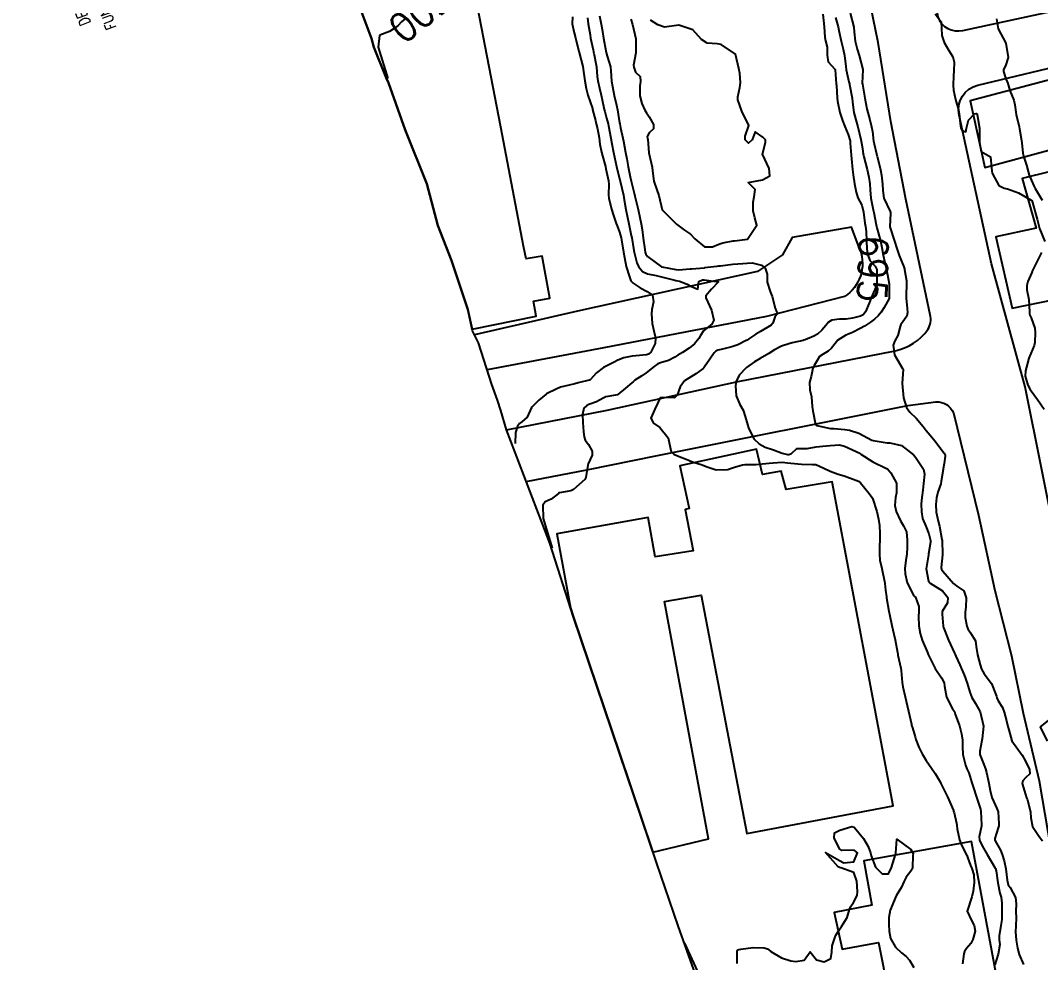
# Model space of a CAD drawing. Header units: metres. Extents: x 292545 to 299085, y 7450245 to 7463078.
# Drawn here: x 296749.7 to 296893, y 7453519.8 to 7453652.1 of the extents above; entities that cross this region are included whole.
import ezdxf
from ezdxf.enums import TextEntityAlignment as Align

# ---------------------------------------------------------------- set-up
doc = ezdxf.new("R2010")
doc.units = ezdxf.units.M
for name, color, linetype in [('Area', 45, 'Continuous'), ('Cotas', 45, 'Continuous'), ('Curvas de Nivel 1m', 11, 'Continuous'), ('Curvas de Nivel 5m', 15, 'Continuous'), ('Edificações', 30, 'Continuous'), ('TEXTO', 45, 'Continuous'), ('Vias Primárias', 230, 'Continuous')]:
    doc.layers.add(name, color=color, linetype=linetype)
doc.styles.add('ROMANS', font='romans', dxfattribs={"height": 0.2})
doc.styles.add('Style-STANDARD', font='STANDARD.shx')

msp = doc.modelspace()

# ---------------------------------------------------------------- linework, layer by layer
at = {"layer": 'Area'}
msp.add_polyline3d([(296844.53, 7453518.09, 697.97), (296842.1, 7453524.91, 698.44), (296839.04, 7453533.83, 697.88), (296833.84, 7453549.17, 704.72), (296827.39, 7453568.28, 706.49), (296824.05, 7453578.7, 697.97), (296817.97, 7453594.62, 698.92), (296817.17, 7453597.34, 711.93), (296816.7, 7453598.75, 712.78), (296815.92, 7453600.95, 709.12), (296814.01, 7453606.82, 699.88), (296813.17, 7453608.51, 707.84), (296812.53, 7453611.52, 707.84), (296810.24, 7453618.38, 717.33), (296808.33, 7453623.31, 718.5), (296806.77, 7453629.17, 718.47), (296803.74, 7453636.74, 708.06), (296801.4, 7453643.37, 708.03), (296801.05, 7453644.04, 708.06), (296799.31, 7453648.37, 707.88), (296799, 7453649.59, 707.86), (296797.58, 7453653.35, 707.66)], dxfattribs=at)
at = {"layer": 'Curvas de Nivel 1m', "flags": 128}
for points, elevation in [([(296866.27, 7453653.13), (296866.77, 7453651.19), (296866.84, 7453650.52), (296866.95, 7453649.19), (296867.25, 7453648.08), (296867.54, 7453647.19), (296868.04, 7453645.24), (296868.05, 7453645.18), (296867.96, 7453643.31), (296867.97, 7453643.18), (296868.07, 7453642.61), (296868.32, 7453641.18), (296868.58, 7453639.72), (296868.72, 7453639.17), (296869.01, 7453638.15), (296869.27, 7453637.16), (296869.38, 7453636.54), (296869.55, 7453635.16), (296869.62, 7453634.79), (296869.97, 7453633.38), (296870.03, 7453633.15), (296870.05, 7453633.06), (296870.53, 7453631.14), (296870.68, 7453630.39), (296870.81, 7453629.14), (296870.83, 7453628.22), (296871, 7453627.14), (296871.86, 7453625.26), (296871.93, 7453625.13), (296871.94, 7453625.05), (296871.84, 7453623.13), (296872.5, 7453621.12), (296872.84, 7453620.08), (296873.16, 7453619.12), (296873.78, 7453617.5), (296873.88, 7453617.22), (296873.91, 7453617.11), (296874.17, 7453615.52), (296874.19, 7453615.1), (296874.12, 7453613.5), (296874.12, 7453613.1), (296874.26, 7453611.65), (296874.33, 7453611.1), (296874.22, 7453610.58), (296873.68, 7453609.8), (296873.4, 7453609.39), (296873.3, 7453609.11), (296872.94, 7453607.84), (296872.54, 7453607.12), (296872.29, 7453606.48), (296872.5, 7453605.12), (296873.6, 7453603.24), (296873.67, 7453603.17), (296873.7, 7453603.11), (296873.58, 7453601.11), (296873.77, 7453599.11), (296874.16, 7453597.72), (296874.64, 7453597.09), (296875.52, 7453596.25), (296876.5, 7453595.07), (296876.94, 7453594.51), (296877.49, 7453593.87), (296878.17, 7453593.05), (296879.47, 7453591.32), (296879.58, 7453591.15), (296879.61, 7453591.04), (296879.61, 7453590.89), (296879.45, 7453589.87), (296879.35, 7453589.13), (296879.33, 7453589.04), (296879.06, 7453587.4), (296878.98, 7453587.04), (296878.6, 7453585.85), (296878.4, 7453585.05), (296878.3, 7453584.13), (296878.35, 7453583.05), (296878.62, 7453581.77), (296878.82, 7453581.05), (296879.15, 7453579.2), (296879.17, 7453579.04), (296879.24, 7453577.1), (296879.24, 7453577.04), (296879.07, 7453575.24), (296879.1, 7453575.04), (296879.27, 7453574.77), (296880.79, 7453573.02), (296881.24, 7453572.66), (296882.21, 7453571.98), (296882.54, 7453571), (296882.53, 7453569.68), (296882.42, 7453569), (296882.41, 7453568.22), (296882.66, 7453567), (296882.8, 7453566.63), (296883.16, 7453566.06), (296883.88, 7453564.98), (296883.98, 7453564.14), (296884.16, 7453562.98), (296884.51, 7453561.58), (296884.71, 7453560.97), (296885.1, 7453560.34), (296886.11, 7453558.96), (296886.81, 7453557.19), (296886.88, 7453556.95), (296887.05, 7453556.53), (296887.69, 7453555.59), (296887.9, 7453554.94), (296888.21, 7453553.73), (296888.44, 7453552.93), (296888.54, 7453552.47), (296888.98, 7453550.92), (296890.42, 7453548.91), (296890.95, 7453547.96), (296891.44, 7453546.89), (296891.53, 7453546.29), (296890.92, 7453545.72), (296890.53, 7453545.29), (296890.45, 7453544.9), (296890.89, 7453543.38), (296891.06, 7453542.9), (296891.17, 7453542.61), (296891.61, 7453540.89), (296891.64, 7453540.1), (296891.9, 7453538.89), (296892.82, 7453537.49), (296893.27, 7453536.87)], 694), ([(296878.19, 7453653.06), (296879.06, 7453651.93), (296879.08, 7453651.05), (296879.13, 7453650.01), (296879.45, 7453649.04), (296880.14, 7453647.91), (296880.69, 7453647.02), (296880.87, 7453646.27), (296880.83, 7453645.02), (296880.8, 7453644.32), (296880.75, 7453643.02), (296880.79, 7453642.31), (296881.08, 7453641.02), (296881.48, 7453639.58), (296881.58, 7453639.01), (296881.75, 7453637.27), (296881.81, 7453637.01), (296882, 7453636.67), (296882.51, 7453636.49), (296882.6, 7453637), (296882.91, 7453638.11), (296883.74, 7453638.99), (296883.96, 7453639.07), (296884.03, 7453639.04), (296884.07, 7453639.02), (296884.09, 7453638.99), (296884.13, 7453638.89), (296884.43, 7453636.98), (296884.44, 7453635.44), (296884.43, 7453634.98), (296884.68, 7453633.69), (296885.96, 7453632.96), (296886.15, 7453630.96), (296886.21, 7453630.68), (296887.15, 7453628.95), (296887.91, 7453628.57), (296888.38, 7453628.46), (296889.9, 7453627.91), (296891.7, 7453626.89), (296891.8, 7453626.81), (296891.88, 7453626.55), (296892.37, 7453624.88), (296892.53, 7453624.21), (296892.87, 7453622.88), (296893.63, 7453621.06)], 693), ([(296827.22, 7453652.63), (296827.21, 7453651.66), (296827.45, 7453650.37), (296827.64, 7453649.66), (296828.13, 7453647.74), (296828.16, 7453647.65), (296828.16, 7453647.62), (296828.7, 7453645.64), (296828.8, 7453644.94), (296828.96, 7453643.64), (296829.17, 7453642.54), (296829.38, 7453641.64), (296830.03, 7453639.74), (296830.06, 7453639.66), (296830.07, 7453639.63), (296830.47, 7453638.07), (296830.58, 7453637.62), (296830.74, 7453636.88), (296830.97, 7453635.62), (296831.09, 7453634.73), (296831.32, 7453633.61), (296831.46, 7453633.11), (296831.87, 7453631.6), (296831.94, 7453631.29), (296832.31, 7453629.6), (296832.36, 7453629.14), (296832.31, 7453627.6), (296832.35, 7453627.13), (296832.71, 7453625.6), (296832.98, 7453624.72), (296833.38, 7453623.59), (296833.51, 7453623.26), (296833.83, 7453622.39), (296834.06, 7453621.58), (296834.11, 7453621.28), (296834.42, 7453619.57), (296834.54, 7453618.82), (296834.79, 7453617.57), (296835.23, 7453616.09), (296835.43, 7453615.56), (296835.75, 7453615.19), (296836.74, 7453614.54), (296837.73, 7453614.04), (296838.5, 7453613.52), (296838.63, 7453612.6), (296838.38, 7453611.52), (296838.34, 7453610.88), (296838.45, 7453609.53), (296838.66, 7453608.53), (296838.92, 7453607.52), (296838.86, 7453606.74), (296838.25, 7453605.53), (296837.93, 7453605.24), (296837.63, 7453605.13), (296836.16, 7453605.02), (296835.62, 7453604.97), (296834.45, 7453604.74), (296833.61, 7453604.38), (296833.1, 7453604.1), (296832.05, 7453603.6), (296831.6, 7453603.37), (296830.59, 7453602.62), (296829.72, 7453601.63), (296829.64, 7453601.57), (296829.58, 7453601.56), (296828.02, 7453601.21), (296827.58, 7453601.08), (296826.79, 7453600.88), (296825.57, 7453600.61), (296824.94, 7453600.31), (296823.66, 7453599.7), (296823.6, 7453599.66), (296823.56, 7453599.63), (296822.51, 7453598.76), (296821.53, 7453597.81), (296821.49, 7453597.77), (296821.47, 7453597.73), (296820.87, 7453596.38), (296820.12, 7453595.74), (296819.77, 7453595.49), (296819.5, 7453595.12), (296819.24, 7453594.25), (296819.16, 7453592.69)], 699), ([(296829.33, 7453652.49), (296829.46, 7453651.64), (296829.7, 7453650.1), (296829.78, 7453649.63), (296830.14, 7453647.98), (296830.19, 7453647.69), (296830.21, 7453647.63), (296830.23, 7453647.53), (296830.61, 7453645.62), (296830.71, 7453644.25), (296830.79, 7453643.62), (296831.05, 7453642.6), (296831.29, 7453641.61), (296831.42, 7453640.98), (296831.7, 7453639.6), (296831.76, 7453639.34), (296832.02, 7453638.4), (296832.24, 7453637.6), (296832.3, 7453637.31), (296832.61, 7453635.59), (296832.76, 7453634.8), (296833.02, 7453633.59), (296833.28, 7453632.26), (296833.42, 7453631.59), (296833.91, 7453629.69), (296833.94, 7453629.58), (296833.95, 7453629.54), (296834.4, 7453627.57), (296834.52, 7453626.93), (296834.75, 7453625.57), (296834.96, 7453624.46), (296835.16, 7453623.57), (296835.49, 7453621.9), (296835.56, 7453621.56), (296835.8, 7453620.08), (296835.9, 7453619.56), (296836.28, 7453618.06), (296836.49, 7453617.55), (296837.07, 7453616.85), (296837.76, 7453616.54), (296838.98, 7453616.3), (296839.75, 7453616.11), (296841.63, 7453615.61), (296841.74, 7453615.58), (296842.26, 7453615.48), (296843.33, 7453615.06), (296843.74, 7453614.82), (296844.83, 7453614.35), (296845.01, 7453615.45), (296845.5, 7453615.69), (296845.75, 7453615.7), (296847.74, 7453615.42), (296846.78, 7453614.38), (296845.98, 7453613.44), (296845.98, 7453613.17), (296846.79, 7453611.43), (296847.1, 7453610.01), (296846.81, 7453609.43), (296846.15, 7453608.95), (296845.66, 7453608.52), (296845.23, 7453607.88), (296845, 7453607.45), (296844.4, 7453606.7), (296843.64, 7453606.09), (296842.68, 7453605.47), (296842.03, 7453605.08), (296841.62, 7453604.82), (296840.75, 7453604.36), (296839.61, 7453604.04), (296839.24, 7453603.88), (296838.72, 7453603.52), (296837.59, 7453602.62), (296836.96, 7453602.18), (296836.01, 7453601.56), (296835.77, 7453601.37), (296835.58, 7453601.22), (296834.67, 7453600.47), (296833.62, 7453599.58), (296833.59, 7453599.55), (296833.56, 7453599.54), (296831.94, 7453599.23), (296831.55, 7453599.06), (296830.63, 7453598.53), (296829.54, 7453598.16), (296829.19, 7453597.99), (296828.85, 7453597.64), (296828.66, 7453596.78), (296828.7, 7453595.64), (296828.79, 7453594.34), (296828.87, 7453593.64), (296829.01, 7453593.17), (296829.47, 7453592.53), (296830.02, 7453591.62), (296830.02, 7453591.06), (296829.44, 7453589.83), (296829.39, 7453589.63), (296829.13, 7453587.92), (296828.97, 7453587.64), (296827.4, 7453586.23), (296827.01, 7453586.05), (296825.39, 7453585.76), (296825.33, 7453585.74), (296825.25, 7453585.68), (296824.24, 7453584.84), (296823.38, 7453584.47), (296823.06, 7453584.02), (296823.13, 7453582.14), (296824.39, 7453577.96)], 698), ([(296831.04, 7453652.77), (296831.27, 7453651.61), (296831.4, 7453650.85), (296831.58, 7453649.61), (296831.67, 7453649.13), (296831.99, 7453647.6), (296832.13, 7453647.1), (296832.56, 7453645.6), (296832.64, 7453645.05), (296832.74, 7453643.59), (296832.85, 7453642.82), (296833.09, 7453641.59), (296833.41, 7453640.22), (296833.54, 7453639.58), (296833.86, 7453637.74), (296833.89, 7453637.58), (296834, 7453637.05), (296834.32, 7453635.58), (296834.41, 7453635.14), (296834.7, 7453633.57), (296834.86, 7453632.66), (296835.05, 7453631.57), (296835.32, 7453630.17), (296835.46, 7453629.56), (296835.9, 7453627.86), (296835.97, 7453627.63), (296835.98, 7453627.56), (296836, 7453627.45), (296836.48, 7453625.55), (296836.72, 7453624.42), (296836.89, 7453623.54), (296837.03, 7453622.73), (296837.19, 7453621.54), (296837.4, 7453619.93), (296837.47, 7453619.53), (296837.54, 7453619.29), (296837.79, 7453618.95), (296839.74, 7453617.51), (296839.77, 7453617.5), (296839.79, 7453617.49), (296841.77, 7453617.13), (296842.15, 7453617.1), (296843.77, 7453617.22), (296843.98, 7453617.24), (296845.77, 7453617.38), (296845.82, 7453617.39), (296846.22, 7453617.44), (296847.58, 7453617.62), (296847.78, 7453617.63), (296848.02, 7453617.66), (296849.78, 7453617.87), (296851.19, 7453617.96), (296851.78, 7453618.03), (296852.5, 7453618.08), (296853.78, 7453617.75), (296854.33, 7453617.33), (296854.61, 7453616.48), (296854.61, 7453615.33), (296855, 7453614.05), (296855.29, 7453613.32), (296855.71, 7453611.7), (296855.87, 7453611.32), (296856.06, 7453610.95), (296855.69, 7453610.43), (296855.4, 7453609.6), (296855.17, 7453609.33), (296853.66, 7453608.43), (296852.98, 7453608.04), (296852.04, 7453607.37), (296851.8, 7453607.22), (296851.65, 7453607.14), (296850.47, 7453606.55), (296849.64, 7453606.25), (296848.14, 7453605.91), (296847.64, 7453605.81), (296847.38, 7453605.67), (296847.16, 7453605.42), (296846.53, 7453604.53), (296845.79, 7453603.44), (296845.71, 7453603.33), (296845.6, 7453603.22), (296844.56, 7453602.49), (296843.59, 7453601.87), (296843, 7453601.47), (296842.39, 7453600.66), (296841.94, 7453599.48), (296841.55, 7453599.11), (296839.89, 7453599.17), (296839.55, 7453599.08), (296838.79, 7453597.52), (296838.24, 7453596.25), (296838.6, 7453595.52), (296839.5, 7453594.94), (296840.69, 7453593.5), (296841.02, 7453591.95), (296841.11, 7453591.49), (296841.46, 7453591.17), (296841.99, 7453590.95), (296843.45, 7453590.37), (296844.12, 7453590.13), (296845.45, 7453589.67), (296846, 7453589.43), (296847.44, 7453588.98), (296849.06, 7453589.02), (296849.43, 7453589.15), (296849.6, 7453589.22), (296850, 7453589.38), (296851.11, 7453589.71), (296851.44, 7453589.74), (296853.05, 7453589.74), (296853.44, 7453589.76), (296854.87, 7453589.9), (296855.44, 7453589.97), (296856.71, 7453590.05), (296857.44, 7453589.98), (296858.91, 7453589.81), (296859.44, 7453589.78), (296860.97, 7453589.73), (296861.44, 7453589.73), (296862.56, 7453589.24), (296863.43, 7453588.8), (296864.59, 7453588.38), (296865.42, 7453588.13), (296867.07, 7453587.53), (296867.41, 7453587.39), (296867.7, 7453587.18), (296868.93, 7453585.64), (296869.31, 7453585.16), (296869.39, 7453585.01), (296870.03, 7453583.15), (296870.24, 7453582.03), (296870.36, 7453581.14), (296870.44, 7453580.03), (296870.42, 7453579.14), (296870.4, 7453578.24), (296870.38, 7453577.14), (296870.45, 7453576.31), (296870.69, 7453575.14), (296871.09, 7453573.29), (296871.12, 7453573.13), (296871.13, 7453573.02), (296871.23, 7453572.1), (296871.35, 7453571.13), (296871.37, 7453570.98), (296871.71, 7453569.12), (296871.83, 7453568.49), (296872.1, 7453567.12), (296872.38, 7453565.9), (296872.56, 7453565.12), (296872.91, 7453563.33), (296872.94, 7453563.11), (296872.96, 7453562.95), (296873.12, 7453562.32), (296873.37, 7453561.11), (296873.41, 7453560.8), (296873.56, 7453559.11), (296873.67, 7453558.51), (296874.01, 7453557.1), (296874.28, 7453555.86), (296874.44, 7453555.1), (296874.86, 7453553.24), (296874.89, 7453553.09), (296875, 7453552.75), (296875.39, 7453551.49), (296875.51, 7453551.08), (296875.9, 7453550), (296876.39, 7453549.07), (296876.95, 7453548.15), (296877.71, 7453547.06), (296878.22, 7453546.34), (296878.91, 7453545.13), (296878.96, 7453545.04), (296879.02, 7453544.93), (296879.92, 7453543.03), (296880.77, 7453541.12), (296880.8, 7453541.02), (296880.86, 7453540.8), (296881.19, 7453539.36), (296881.25, 7453539.01), (296881.29, 7453538.56), (296881.61, 7453537.01), (296881.95, 7453536.15), (296882.56, 7453534.99), (296882.64, 7453534.84), (296882.79, 7453534.43), (296883.17, 7453533.39), (296883.34, 7453532.99), (296883.66, 7453532.09), (296883.7, 7453530.99), (296883.53, 7453529.79), (296883.36, 7453528.99), (296882.7, 7453527), (296883.33, 7453525.65), (296883.69, 7453524.98), (296883.84, 7453524.15), (296883.5, 7453522.99), (296883.2, 7453522.44), (296882.63, 7453521.74), (296882.32, 7453521.31), (296882.25, 7453521), (296882.05, 7453519.57)], 697), ([(296835.44, 7453652.32), (296835.68, 7453651.56), (296836.15, 7453649.56), (296836.13, 7453647.56), (296835.82, 7453645.85), (296835.85, 7453645.56), (296836.1, 7453644.87), (296836.77, 7453644.23), (296836.78, 7453643.55), (296836.68, 7453642.95), (296836.72, 7453641.55), (296836.97, 7453640.47), (296837.41, 7453639.54), (296837.65, 7453639.15), (296838.02, 7453638.59), (296838.63, 7453637.52), (296838.63, 7453636.9), (296838, 7453636.34), (296837.72, 7453635.8), (296837.79, 7453635.53), (296837.83, 7453635.38), (296837.96, 7453633.53), (296838.44, 7453631.53), (296838.47, 7453630.99), (296838.66, 7453629.52), (296839.1, 7453628.32), (296839.39, 7453627.52), (296839.86, 7453625.51), (296841.84, 7453623.49), (296843, 7453622.64), (296843.83, 7453622.11), (296844.41, 7453621.45), (296845.81, 7453620.32), (296846.92, 7453620.32), (296847.81, 7453620.69), (296848.35, 7453620.88), (296849.82, 7453621.16), (296850.02, 7453621.18), (296851.82, 7453621.37), (296853.12, 7453623.35), (296852.87, 7453624.37), (296852.64, 7453625.36), (296852.64, 7453626.6), (296852.79, 7453627.36), (296852.9, 7453628.36), (296851.91, 7453629.37), (296853.92, 7453629.74), (296854.97, 7453630.28), (296854.87, 7453631.33), (296853.96, 7453633.34), (296854.36, 7453634.96), (296854.38, 7453635.34), (296853.99, 7453635.72), (296852.9, 7453636.46), (296852.48, 7453635.36), (296851.98, 7453634.87), (296851.49, 7453635.37), (296851.49, 7453635.88), (296852.01, 7453637.37), (296851.02, 7453639.38), (296850.48, 7453640.95), (296850.45, 7453641.39), (296850.74, 7453642.72), (296850.84, 7453643.38), (296850.75, 7453644.73), (296850.59, 7453645.39), (296850.13, 7453647.39), (296848.15, 7453648.75), (296847.58, 7453648.85), (296846.15, 7453648.93), (296845.35, 7453649.45), (296844.17, 7453650.79), (296842.17, 7453651.48), (296840.17, 7453651.18), (296839.21, 7453651.52), (296838.18, 7453652.16)], 696), ([(296862.44, 7453653.01), (296862.59, 7453651.24), (296862.7, 7453649.78), (296862.8, 7453649.24), (296863.01, 7453648.37), (296863.04, 7453647.24), (296863.18, 7453646.3), (296864.1, 7453645.3), (296864.13, 7453645.22), (296864.14, 7453645.18), (296864.3, 7453643.22), (296864.33, 7453642.97), (296864.44, 7453641.22), (296864.47, 7453640.8), (296864.79, 7453639.21), (296865.18, 7453638.05), (296865.5, 7453637.21), (296866, 7453636.09), (296866.24, 7453635.2), (296866.28, 7453634.89), (296866.42, 7453633.2), (296866.47, 7453632.68), (296866.6, 7453631.19), (296866.67, 7453630.45), (296866.85, 7453629.19), (296867.09, 7453628), (296867.36, 7453627.19), (296867.88, 7453626.19), (296868.15, 7453625.18), (296868.32, 7453623.65), (296868.41, 7453623.17), (296868.53, 7453622.47), (296868.56, 7453621.17), (296868.61, 7453619.98), (296868.73, 7453619.17), (296869.03, 7453618.41), (296869.78, 7453617.61), (296869.99, 7453617.15), (296870.03, 7453616.89), (296870.01, 7453615.15), (296869.97, 7453614.92), (296869.73, 7453614.3), (296869.23, 7453613.16), (296868.95, 7453612.4), (296868.4, 7453611.17), (296868.09, 7453610.78), (296867.69, 7453610.58), (296866.59, 7453610.29), (296865.69, 7453610.14), (296864.78, 7453610.13), (296863.68, 7453609.99), (296863.2, 7453609.71), (296862.82, 7453609.24), (296862.29, 7453608.62), (296861.66, 7453608.06), (296861.15, 7453607.76), (296859.94, 7453607.27), (296859.73, 7453607.19), (296859.65, 7453607.17), (296858.12, 7453606.82), (296857.64, 7453606.71), (296856.6, 7453606.35), (296855.63, 7453605.84), (296854.81, 7453605.33), (296853.62, 7453604.63), (296852.81, 7453604.16), (296851.7, 7453603.37), (296851.65, 7453603.32), (296851.6, 7453603.27), (296850.68, 7453602.29), (296850.26, 7453601.38), (296850.15, 7453600.8), (296850.24, 7453599.38), (296850.76, 7453598.16), (296851.2, 7453597.37), (296851.52, 7453596.49), (296851.85, 7453595.37), (296851.99, 7453594.88), (296852.72, 7453593.36), (296853.48, 7453592.62), (296854.32, 7453592.19), (296855.47, 7453591.79), (296856.71, 7453591.31), (296857.46, 7453591.12), (296857.64, 7453591.12), (296858.01, 7453591.29), (296858.78, 7453591.98), (296859.47, 7453591.99), (296860.21, 7453592), (296861.47, 7453592.22), (296862.4, 7453592.32), (296863.47, 7453592.4), (296864.75, 7453592.49), (296865.47, 7453592.33), (296867.1, 7453591.55), (296867.46, 7453591.36), (296867.76, 7453591.18), (296869.45, 7453590.13), (296871.38, 7453589.18), (296871.43, 7453589.16), (296871.51, 7453589.13), (296871.99, 7453588.56), (296872.77, 7453587.12), (296872.78, 7453585.73), (296872.63, 7453585.12), (296872.54, 7453583.95), (296872.74, 7453583.12), (296873.35, 7453581.82), (296873.77, 7453581.11), (296874.17, 7453580.26), (296874.29, 7453579.1), (296874.25, 7453578.15), (296874.23, 7453577.1), (296874.08, 7453576.31), (296873.95, 7453575.1), (296873.99, 7453574.38), (296874.28, 7453573.1), (296875.22, 7453571.26), (296875.31, 7453571.18), (296875.44, 7453571.09), (296875.9, 7453569.77), (296875.89, 7453569.08), (296875.87, 7453568.4), (296875.92, 7453567.08), (296876.08, 7453566), (296876.4, 7453565.07), (296877.13, 7453563.34), (296877.24, 7453563.06), (296877.32, 7453562.86), (296878.2, 7453561.05), (296879.09, 7453559.77), (296879.45, 7453559.04), (296879.52, 7453558.59), (296879.78, 7453557.03), (296880.65, 7453555.41), (296880.9, 7453555.02), (296881.03, 7453554.66), (296881.61, 7453553.01), (296881.89, 7453551.9), (296882.03, 7453551), (296882.04, 7453550.07), (296882.07, 7453549), (296882.46, 7453547.47), (296882.65, 7453546.99), (296882.74, 7453546.8), (296882.93, 7453546.39), (296883.38, 7453544.99), (296883.57, 7453544.32), (296884, 7453542.98), (296884.56, 7453541.29), (296884.62, 7453540.97), (296884.72, 7453539.09), (296884.72, 7453538.97), (296884.38, 7453537.41), (296884.42, 7453536.97), (296884.8, 7453536.17), (296885.52, 7453534.96), (296886.59, 7453533.13), (296886.69, 7453532.95), (296886.77, 7453532.63), (296887.01, 7453530.95), (296887.29, 7453529.5), (296887.46, 7453528.94), (296887.56, 7453528.09), (296887.55, 7453526.94), (296887.55, 7453525.81), (296887.45, 7453524.94), (296887.2, 7453523.49), (296887.21, 7453522.94), (296887.27, 7453522.31), (296887.04, 7453520.94), (296886.61, 7453519.45)], 696), ([(296886.81, 7453652.33), (296887.08, 7453650.95), (296888.15, 7453648.94), (296888.48, 7453646.93), (296888.11, 7453645.76), (296887.82, 7453645.23), (296887.82, 7453644.94), (296888.09, 7453644.06), (296888.43, 7453643.28), (296888.53, 7453642.93), (296888.71, 7453642.3), (296889.24, 7453640.92), (296889.39, 7453640.26), (296889.57, 7453638.92), (296890.01, 7453637.17), (296890.07, 7453636.91), (296890.34, 7453635.27), (296890.38, 7453634.91), (296890.52, 7453633.46), (296890.66, 7453632.91), (296891.04, 7453631.81), (296891.28, 7453630.9), (296891.42, 7453630.39), (296891.92, 7453629.23), (296892.05, 7453628.89), (296892.27, 7453628.52), (296893.23, 7453626.88)], 692), ([(296893.13, 7453619.54), (296892.83, 7453618.88), (296892.48, 7453618.19), (296891.85, 7453616.89), (296891.82, 7453616.84), (296891.77, 7453616.73), (296891.21, 7453615.44), (296891.08, 7453614.9), (296891.11, 7453614.28), (296891.36, 7453612.9), (296891.46, 7453611.13), (296891.45, 7453610.89), (296891.5, 7453610.7), (296891.69, 7453610.36), (296892.19, 7453608.88), (296892.25, 7453608.3), (296892.19, 7453606.88), (296892.1, 7453606.44), (296891.63, 7453605.33), (296891.5, 7453605.02), (296891.46, 7453604.89), (296891.39, 7453604.66), (296890.88, 7453602.9), (296890.84, 7453602.14), (296891.21, 7453600.9), (296891.57, 7453600.27), (296892.58, 7453598.88), (296893.54, 7453597.49)], 693), ([(296893.99, 7453550.86), (296893, 7453552.87), (296894.12, 7453553.76)], 694), ([(296850.36, 7453519.63), (296850.39, 7453521.38), (296850.47, 7453521.54), (296850.63, 7453521.59), (296850.89, 7453521.63), (296852.64, 7453521.89), (296854.16, 7453521.82), (296854.64, 7453521.7), (296854.85, 7453521.54), (296855.09, 7453521.32), (296856.62, 7453520.44), (296857.9, 7453520), (296858.61, 7453519.89), (296859.79, 7453520.1), (296860.62, 7453521.26), (296861.53, 7453520.16), (296862.61, 7453519.87), (296863.53, 7453520.31), (296863.68, 7453521.22), (296863.75, 7453522.1), (296864.12, 7453523.22), (296864.26, 7453523.61), (296864.66, 7453524.24), (296865.04, 7453524.83), (296865.28, 7453525.2), (296865.82, 7453526.07), (296866.17, 7453527.2), (296866.31, 7453527.59), (296866.71, 7453528.21), (296867.22, 7453529.18), (296867.3, 7453529.75), (296867.21, 7453531.18), (296866.76, 7453532.43), (296864.93, 7453533.05), (296864.77, 7453533.09), (296864.55, 7453533.21), (296862.79, 7453535.23), (296864.78, 7453534.11), (296865.36, 7453533.79), (296866.78, 7453533.89), (296867.29, 7453535.17), (296866.8, 7453535.57), (296865.1, 7453535.51), (296864.8, 7453535.67), (296864, 7453537.22), (296864.07, 7453537.98), (296864.83, 7453538.38), (296866.5, 7453538.85), (296866.84, 7453538.77), (296868.11, 7453537.17), (296868.8, 7453536.04), (296869.11, 7453535.16), (296869.19, 7453534.76), (296869.81, 7453533.15), (296870.76, 7453532.23), (296871.66, 7453532.23), (296872.08, 7453533.12), (296872.62, 7453534.94), (296872.66, 7453535.11), (296872.81, 7453537.11), (296874.8, 7453535.63), (296875.09, 7453535.09), (296875.08, 7453534.79), (296875.04, 7453533.09), (296874.98, 7453532.88), (296874.77, 7453532.6), (296874.11, 7453531.74), (296873.81, 7453531.1), (296873.47, 7453530.37), (296872.72, 7453529.11), (296871.87, 7453527.12), (296871.7, 7453526.11), (296871.71, 7453525.12), (296871.73, 7453524.19), (296871.94, 7453523.12), (296872.64, 7453521.92), (296873.49, 7453521.1), (296874.12, 7453520.6), (296874.61, 7453520.08), (296875.22, 7453519.08)], 698), ([(296842.97, 7453522.48), (296844.82, 7453518.52)], 698)]:
    msp.add_lwpolyline(points, dxfattribs=dict(at, elevation=elevation))
at = {"layer": 'Curvas de Nivel 5m', "flags": 128}
for points, elevation in [([(296803.75, 7453652.38), (296803.22, 7453651.95), (296802.72, 7453651.41), (296802.17, 7453650.97), (296801.54, 7453650.59), (296800.15, 7453650.06), (296800.12, 7453650.01), (296799.95, 7453648.35), (296801.28, 7453643.97)], 700), ([(296864.19, 7453652.54), (296864.56, 7453651.22), (296864.66, 7453650.72), (296865, 7453649.21), (296865.27, 7453648.07), (296865.44, 7453647.21), (296865.64, 7453645.67), (296865.72, 7453645.2), (296866.09, 7453643.5), (296866.15, 7453643.2), (296866.17, 7453643.11), (296866.53, 7453641.2), (296866.6, 7453640.64), (296866.78, 7453639.19), (296867.05, 7453638.16), (296867.35, 7453637.19), (296867.77, 7453635.4), (296867.8, 7453635.18), (296867.97, 7453634.12), (296868.1, 7453633.32), (296868.13, 7453633.18), (296868.19, 7453632.94), (296868.64, 7453631.17), (296868.86, 7453630.1), (296869, 7453629.16), (296869.08, 7453628.33), (296869.18, 7453627.16), (296869.51, 7453625.51), (296869.59, 7453625.15), (296869.63, 7453624.92), (296869.85, 7453623.66), (296869.95, 7453623.15), (296870, 7453622.99), (296870.53, 7453621.14), (296870.71, 7453620.24), (296870.89, 7453619.14), (296871.21, 7453617.7), (296871.35, 7453617.13), (296871.74, 7453615.13), (296871.74, 7453613.13), (296871.74, 7453613.11), (296871.72, 7453613.07), (296871.04, 7453611.81), (296870.63, 7453611.14), (296870.21, 7453610.63), (296869.69, 7453610.17), (296869.12, 7453609.71), (296868.26, 7453609.17), (296867.67, 7453608.85), (296866.57, 7453608.29), (296865.66, 7453607.91), (296864.54, 7453607.22), (296864.14, 7453606.73), (296863.64, 7453606.07), (296863.19, 7453605.67), (296862.47, 7453605.24), (296861.97, 7453604.89), (296861.61, 7453604.35), (296861.2, 7453603.66), (296861.03, 7453603.26), (296860.76, 7453602.09), (296860.54, 7453601.26), (296860.58, 7453600.24), (296860.81, 7453599.26), (296860.94, 7453597.86), (296861, 7453597.26), (296861.41, 7453595.35), (296861.46, 7453595.25), (296861.51, 7453595.21), (296861.57, 7453595.19), (296863.51, 7453594.81), (296863.96, 7453594.77), (296865.5, 7453594.64), (296866.15, 7453594.55), (296867.5, 7453594.15), (296869.32, 7453593.16), (296869.48, 7453593.09), (296871.19, 7453592.84), (296871.48, 7453592.8), (296871.84, 7453592.77), (296873.48, 7453592.4), (296875.18, 7453591.09), (296875.46, 7453590.75), (296876.57, 7453589.07), (296876.71, 7453588.36), (296876.57, 7453587.07), (296876.46, 7453586.14), (296876.32, 7453585.08), (296876.26, 7453584.2), (296876.27, 7453583.08), (296876.42, 7453582.14), (296876.88, 7453581.07), (296877.33, 7453579.99), (296877.56, 7453579.06), (296877.57, 7453578.8), (296877.29, 7453577.17), (296877.27, 7453577.06), (296877.26, 7453577.03), (296876.93, 7453575.07), (296877.25, 7453573.35), (296877.51, 7453573.06), (296879.23, 7453571.98), (296879.97, 7453571.03), (296879.94, 7453570.31), (296879.2, 7453569.09), (296879.18, 7453569.06), (296879.18, 7453569.04), (296879.2, 7453568.7), (296879.34, 7453567.04), (296879.39, 7453566.81), (296880.07, 7453565.03), (296880.91, 7453563.24), (296881.02, 7453563.02), (296881.12, 7453562.82), (296881.69, 7453561.59), (296881.92, 7453561.01), (296882.26, 7453560.16), (296882.72, 7453559), (296883.06, 7453557.76), (296883.34, 7453556.99), (296883.86, 7453556.17), (296884.52, 7453554.98), (296885, 7453552.97), (296884.79, 7453551.17), (296884.76, 7453550.97), (296884.49, 7453549.46), (296884.5, 7453548.97), (296884.95, 7453547.82), (296885.29, 7453546.97), (296885.44, 7453546.46), (296885.75, 7453544.96), (296885.92, 7453543.94), (296886.16, 7453542.96), (296886.87, 7453541.42), (296887.05, 7453540.95), (296887.16, 7453539.26), (296887.14, 7453538.95), (296887.08, 7453538.7), (296886.83, 7453537.95), (296886.58, 7453537.18), (296886.59, 7453536.95), (296886.81, 7453536.52), (296887.4, 7453535.55), (296887.64, 7453534.94), (296887.9, 7453534.05), (296888.12, 7453532.93), (296888.34, 7453531.33), (296888.4, 7453530.93), (296888.48, 7453530.66), (296888.74, 7453530.28), (296889.49, 7453528.91), (296889.59, 7453528.03), (296889.55, 7453526.91), (296889.58, 7453526.02), (296889.54, 7453524.91), (296889.51, 7453524.07), (296889.58, 7453522.91), (296889.76, 7453521.78), (296890.02, 7453520.91), (296890.61, 7453519.5)], 695)]:
    msp.add_lwpolyline(points, dxfattribs=dict(at, elevation=elevation))
at = {"layer": 'Edificações', "elevation": 707.84}
msp.add_lwpolyline([(296797.58, 7453653.35), (296799, 7453649.59), (296799.31, 7453648.37), (296801.05, 7453644.04), (296801.4, 7453643.37), (296803.74, 7453636.74), (296806.77, 7453629.17), (296808.33, 7453623.31), (296810.24, 7453618.38), (296812.53, 7453611.52), (296813.12, 7453608.75), (296822.11, 7453610.58), (296821.74, 7453612.69), (296824.05, 7453613.11), (296822.99, 7453619.02), (296820.72, 7453618.62), (296820.33, 7453620.43), (296817.19, 7453637.14), (296810.6, 7453671.07)], dxfattribs=at)
at = {"layer": 'Edificações'}
for points in [[(296896.25, 7453644.31), (296883.12, 7453640.85), (296885.2, 7453631.48), (296901.44, 7453635.85)], [(296902.19, 7453632.82), (296890.44, 7453629.91), (296892.4, 7453622.94), (296886.75, 7453621.71), (296889.04, 7453611.72), (296894.97, 7453612.91)]]:
    msp.add_lwpolyline(points, dxfattribs=at)
for points, elevation in [([(296838.55, 7453535.29), (296846.36, 7453537.14), (296840.19, 7453570.49), (296845.31, 7453571.37), (296851.74, 7453537.88), (296872.29, 7453541.76), (296863.74, 7453587.28), (296857.25, 7453586.23), (296856.58, 7453588.81), (296853.93, 7453588.35), (296853.1, 7453591.88), (296842.33, 7453589.55), (296843.64, 7453583.55), (296843.07, 7453583.43), (296844.19, 7453577.59), (296838.85, 7453576.75), (296837.86, 7453582.3), (296825.03, 7453579.98), (296826.97, 7453569.59), (296827.39, 7453568.28), (296833.84, 7453549.17)], 698.53), ([(296852.11, 7453486.01), (296881.17, 7453492.72), (296882.07, 7453488.3), (296888.29, 7453489.66), (296888.68, 7453488.01), (296891.01, 7453488.55), (296891.18, 7453488.95), (296890.94, 7453490.3), (296892.3, 7453490.61), (296892.57, 7453491.27), (296889.02, 7453506.03), (296883.31, 7453536.78), (296868.19, 7453534.03), (296869.3, 7453527.82), (296864.03, 7453526.8), (296865.12, 7453521.63), (296870.26, 7453522.56), (296874.43, 7453501.61), (296862.18, 7453498.78), (296859.94, 7453507.53), (296859.21, 7453507.32), (296857.61, 7453514.01), (296846.19, 7453511.09)], 713.7)]:
    msp.add_lwpolyline(points, close=True, dxfattribs=dict(at, elevation=elevation))
at = {"layer": 'Vias Primárias'}
for points in [[(296937.69, 7453662.62), (296960.46, 7453667.34), (296980.46, 7453672.51, 0.429519), (296984.49, 7453680.02), (296978.68, 7453693.5), (296971.65, 7453710.69), (296963.5, 7453729.34, 0.316814), (296958.64, 7453732.29), (296936.48, 7453727.87), (296915.12, 7453723.32), (296891.69, 7453718.24), (296871.69, 7453714.08, 0.342396), (296867.22, 7453708.84), (296869.56, 7453698.21), (296872.6, 7453682.24), (296875.69, 7453667.76), (296877.62, 7453657.95), (296878.56, 7453652.62, 0.379125), (296882.1, 7453650.72), (296904.44, 7453655.6), (296928.07, 7453660.67), (296937.69, 7453662.62)], [(296909.84, 7453502.1), (296905.47, 7453528.4), (296901.56, 7453550.46), (296897.96, 7453565.18), (296890.86, 7453600.65), (296886.13, 7453617.92), (296881.57, 7453638.81, -0.405812), (296884.21, 7453643.05), (296898.3, 7453646.41), (296913.93, 7453649.82), (296929.05, 7453653.69)], [(296867.65, 7453619.87, -0.348215), (296865.48, 7453613.32), (296854.48, 7453610.54), (296831.63, 7453606.12), (296815.23, 7453603.04)], [(296820.75, 7453587.34), (296829.24, 7453588.97), (296839.18, 7453591), (296874.38, 7453598), (296878.3, 7453598.53, -0.326097), (296880.76, 7453596.98), (296884.28, 7453582.63), (296886.6, 7453572.04), (296888.91, 7453562.85), (296890.56, 7453554.79), (296892.83, 7453545.31), (296894.05, 7453538.14), (296895.59, 7453529.45), (296897.06, 7453520.57), (296898.5, 7453512.38)]]:
    msp.add_lwpolyline(points, format="xyb", dxfattribs=at)
at = {"layer": 'Vias Primárias', "elevation": 698.92}
msp.add_lwpolyline([(296817.97, 7453594.62), (296832.13, 7453597.39), (296850.27, 7453601.37), (296872.56, 7453605.71, 0.195431), (296877.17, 7453608.72, 0.224325), (296877.51, 7453610.77), (296874.08, 7453627.01), (296871.96, 7453637.92), (296870.2, 7453649.04), (296868.13, 7453659.07)], format="xyb", dxfattribs=at)
at = {"layer": 'Vias Primárias'}
msp.add_lwpolyline([(296867.65, 7453619.87), (296866.47, 7453623.08), (296858.13, 7453621.63), (296856.77, 7453619.17), (296853.26, 7453616.85), (296827.93, 7453611.28), (296813.45, 7453607.94)], dxfattribs=at)

# ---------------------------------------------------------------- texts
at = {"layer": 'Cotas', "style": 'Style-STANDARD'}
for s, rotation, p in [('700', 219.1808, (296805.89, 7453653.21, 700)), ('695', 268.369, (296869.45, 7453617.25, 695))]:
    msp.add_text(s, height=4, rotation=rotation, dxfattribs=at).set_placement(p, align=Align.MIDDLE_CENTER)
at = {"layer": 'TEXTO', "style": 'ROMANS', "width": 0.8}
for s, p in [('FUNDO=681,601 (SEÇÃO MONTANTE)', (296763.2, 7453651.17)), ('DETALHE GALERIA (S/ESCALA)', (296759.54, 7453651.76))]:
    msp.add_text(s, height=1.5, rotation=110.4201, dxfattribs=at).set_placement(p)

doc.saveas('drawing.dxf')
